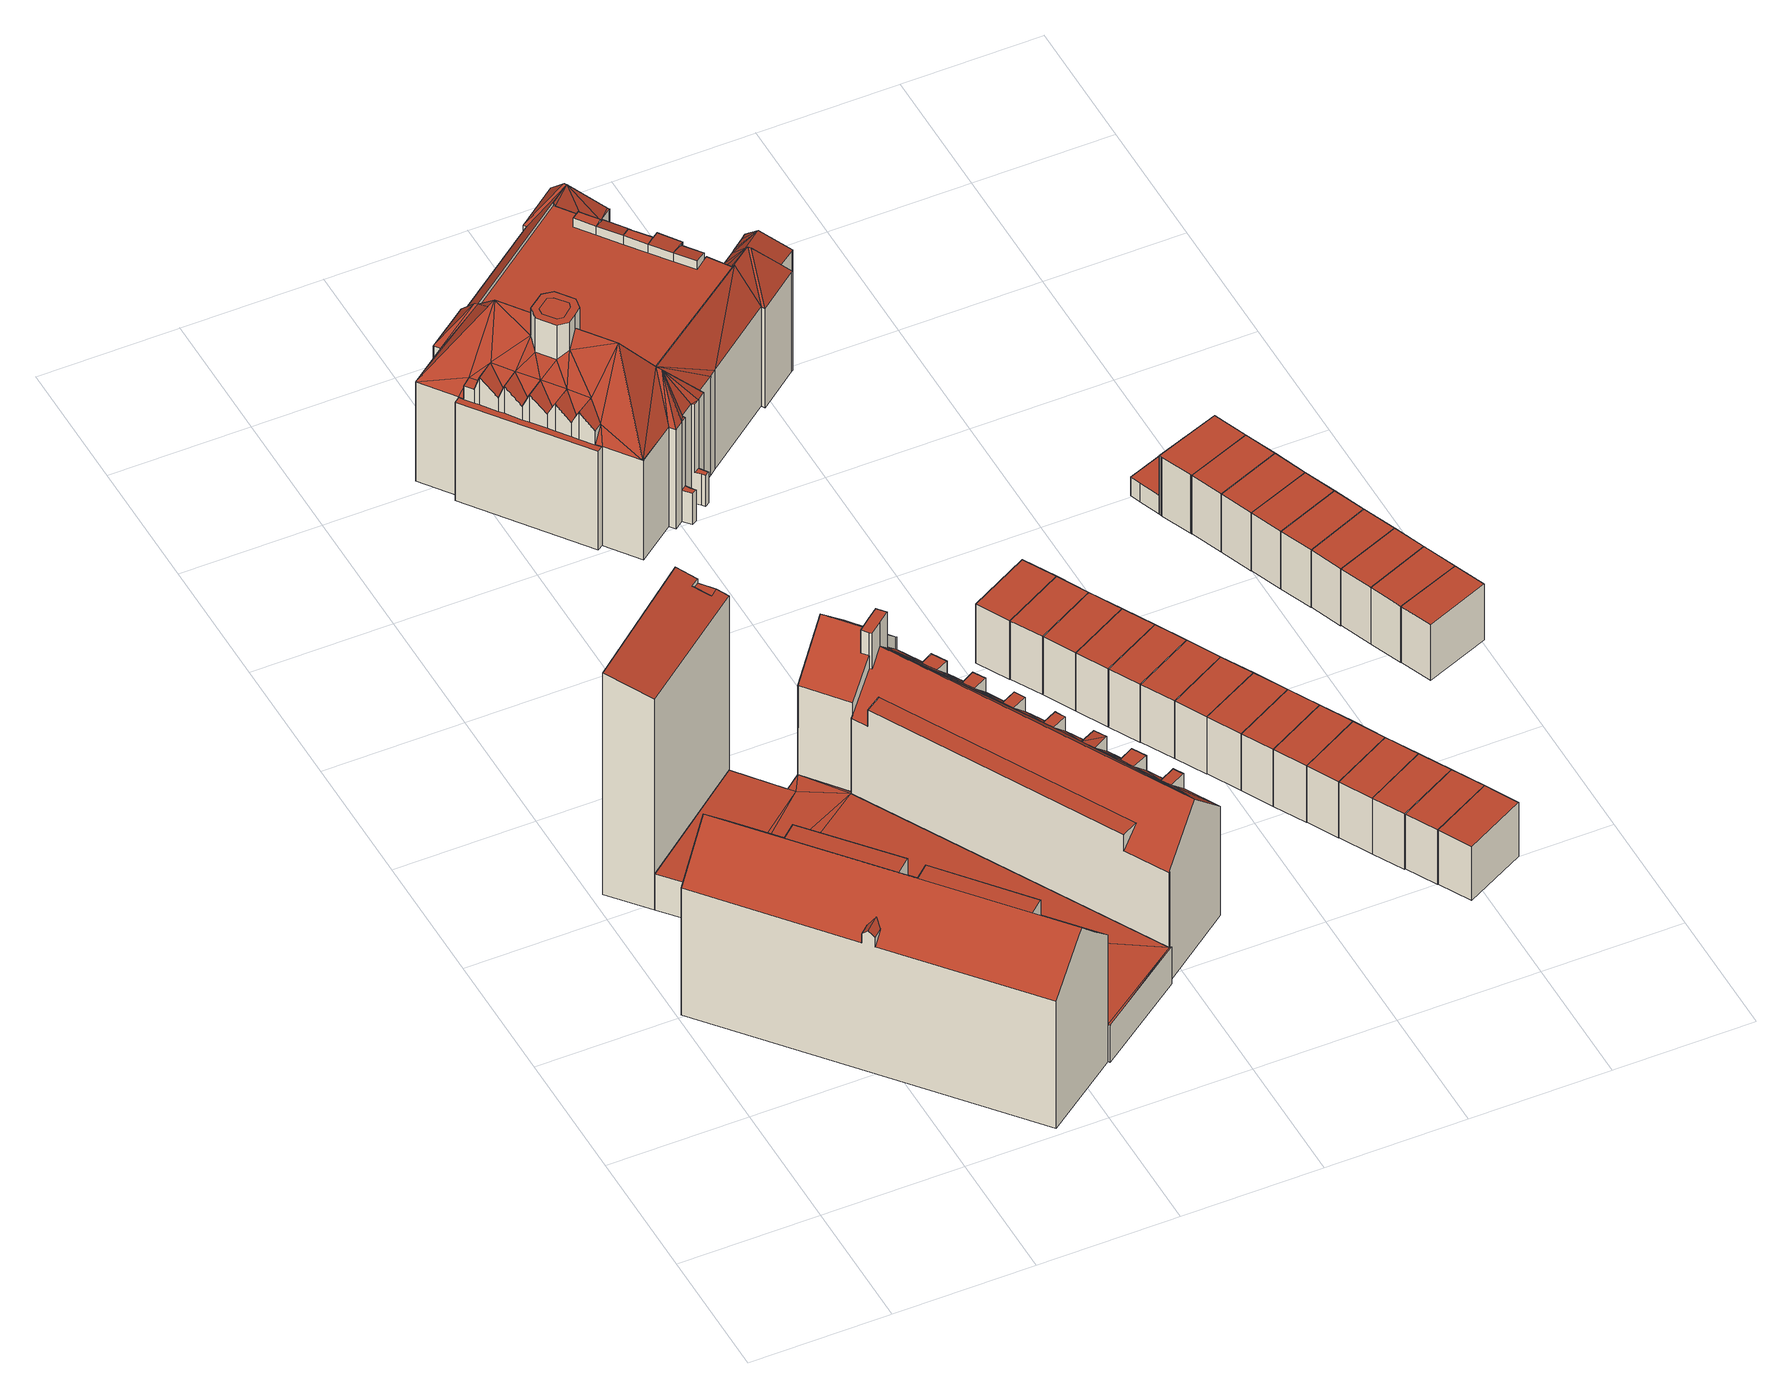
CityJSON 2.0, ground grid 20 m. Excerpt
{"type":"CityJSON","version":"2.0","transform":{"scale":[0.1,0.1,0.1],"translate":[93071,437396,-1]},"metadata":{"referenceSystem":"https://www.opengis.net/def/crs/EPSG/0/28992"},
"CityObjects":{
"building1":{"type":"Building","attributes":{"measuredHeight":28.56,"yearOfConstruction":1940,"LAAGSTE_BOUWLAAG":"0","AANTAL_BOUWLAGEN":"1","AANTAL_ADRESSEN":"22","WIJK":"Rotterdam Centrum","BUURT":"Stadsdriehoek","HOOGSTE_BOUWLAAG":"0"},"address":[{"CountryName":"Nederland","LocalityName":"Rotterdam","ThoroughfareNumber":"168-192","ThoroughfareName":"Binnenrotte","PostalCode":"3011HC"}],"children":["building1-1","building1-2"],"geometry":[{"type":"Solid","lod":"2","boundaries":[[[[0,1,2,3]],[[2,1,4]],[[3,5,0]],[[3,2,4,5]],[[6,7,8]],[[8,9,10,6]],[[10,9,11]],[[6,10,11,7]],[[12,13,14,15,16,17,18]],[[19,20,21,22]],[[18,19,22,12]],[[23,24,25]],[[26,27,28]],[[20,29,30,31,21]],[[29,17,16,28,27,32,25,24,30]],[[23,25,32,33]],[[15,14,31,30,24,23,33,26,28,16]],[[33,32,27,26]],[[13,12,22,21,31,14],[0,5,4,1],[9,8,7,11]],[[29,20,19,18,17]]]],"semantics":{"surfaces":[{"type":"WallSurface"},{"type":"RoofSurface"},{"type":"GroundSurface"}],"values":[[0,0,0,1,0,0,0,1,0,0,0,0,0,0,0,1,1,1,1,2]]}}]},
"building1-1":{"type":"BuildingInstallation","parents":["building1"],"geometry":[{"type":"MultiSurface","lod":"2","boundaries":[[[3,2,4,5]],[[0,1,2,3]],[[2,1,4]],[[3,5,0]]],"semantics":{"surfaces":[{"type":"RoofSurface"},{"type":"WallSurface"}],"values":[0,1,1,1]}}]},
"building1-2":{"type":"BuildingInstallation","parents":["building1"],"geometry":[{"type":"MultiSurface","lod":"2","boundaries":[[[6,10,11,7]],[[6,7,8]],[[8,9,10,6]],[[10,9,11]]],"semantics":{"surfaces":[{"type":"RoofSurface"},{"type":"WallSurface"}],"values":[0,1,1,1]}}]},
"building2":{"type":"Building","attributes":{"measuredHeight":37.79,"yearOfConstruction":2010,"LAAGSTE_BOUWLAAG":"-2","AANTAL_BOUWLAGEN":"3","AANTAL_ADRESSEN":"1","WIJK":"Rotterdam Centrum","PANDSOORT":"Tussenpand","BUURT":"Stadsdriehoek","HOOGSTE_BOUWLAAG":"0"},"address":[{"CountryName":"Nederland","LocalityName":"Rotterdam","ThoroughfareNumber":"299","ThoroughfareName":"Botersloot","PostalCode":"3011HE"}],"children":["building2-1","building2-2"]},
"building2-1":{"type":"BuildingPart","parents":["building2"],"geometry":[{"type":"Solid","lod":"2","boundaries":[[[[34,35,36,37]],[[38,39,40,41]],[[42,43,44,45]],[[46,47,48,49]],[[37,46,49,34]],[[35,42,45,36]],[[50,44,43,51]],[[52,38,41,53]],[[54,55,56,57,58]],[[54,59,60,55]],[[47,61,62,48]],[[61,60,59,62]],[[51,52,53,50]],[[40,57,56,63,41]],[[45,61,47]],[[37,36,45]],[[45,44,61]],[[45,47,46]],[[37,45,46]],[[50,53,44]],[[53,41,63]],[[61,55,60]],[[63,56,55]],[[44,53,63]],[[44,55,61]],[[44,63,55]],[[49,48,62,59,54,58,39,38,52,51,43,42,35,34]],[[39,58,57,40]]]],"semantics":{"surfaces":[{"type":"WallSurface"},{"type":"RoofSurface"},{"type":"GroundSurface"},{"type":"ClosureSurface"}],"values":[[0,0,0,0,0,0,0,0,0,0,0,0,0,1,1,1,1,1,1,1,1,1,1,1,1,1,2,3]]}}]},
"building2-2":{"type":"BuildingPart","parents":["building2"],"geometry":[{"type":"Solid","lod":"2","boundaries":[[[[64,65,57,40]],[[58,57,65,66,67]],[[68,69,70,71]],[[72,70,69]],[[73,67,66,74]],[[64,40,39,73,74,68,71,75]],[[75,71,70,72]],[[72,69,68,74,66,65,64,75]],[[39,58,67,73]],[[40,57,58,39]]]],"semantics":{"surfaces":[{"type":"WallSurface"},{"type":"RoofSurface"},{"type":"GroundSurface"},{"type":"ClosureSurface"}],"values":[[0,0,0,0,0,0,1,1,2,3]]}}]},
"building3":{"type":"Building","attributes":{"measuredHeight":29.45,"yearOfConstruction":1940,"name":"Botersloot 173-175","LAAGSTE_BOUWLAAG":"0","AANTAL_BOUWLAGEN":"6","AANTAL_ADRESSEN":"5","WIJK":"Rotterdam Centrum","PANDSOORT":"Tussenpand","BUURT":"Stadsdriehoek","HOOGSTE_BOUWLAAG":"5"},"address":[{"CountryName":"Nederland","LocalityName":"Rotterdam","ThoroughfareNumber":"163-177","ThoroughfareName":"Botersloot","PostalCode":"3011HE"}],"geometry":[{"type":"Solid","lod":"2","boundaries":[[[[76,77,78,79,80,81,82,83,84,85,86,87,88,89]],[[90,91,92,93,94]],[[95,96,97,98]],[[99,100,101,102]],[[103,104,105,99,102]],[[106,107,108,109]],[[110,106,109,111]],[[100,112,113,114,115,97,96,101]],[[116,117,98,118]],[[84,119,120,85]],[[119,121,122,120]],[[123,124,125]],[[126,127,128]],[[129,130,131]],[[132,133,134]],[[128,135,136,137,138,81,80,133,132,126]],[[139,130,129,123,125,104,103,138,137,140,141,142,143,144,145,146,147,148]],[[82,92,91,83]],[[116,118,108,107,149]],[[149,150,151,116]],[[152,151,150,153]],[[154,152,153,155]],[[156,110,111,122,121]],[[121,154,155,156]],[[157,113,112]],[[148,158,139]],[[78,159,79]],[[136,135,160]],[[87,86,161]],[[95,98,117,94,93]],[[140,162,141]],[[144,163,145]],[[164,115,114]],[[147,146,165]],[[88,166,89]],[[77,76,167]],[[143,142,168]],[[80,79,159]],[[80,159,134]],[[161,111,109]],[[76,89,167]],[[89,166,167]],[[161,120,111]],[[166,161,109]],[[86,85,120]],[[86,120,161]],[[120,122,111]],[[167,166,109]],[[159,167,109]],[[105,158,165]],[[104,125,124]],[[104,124,105]],[[105,131,158]],[[124,131,105]],[[146,145,163]],[[130,139,131]],[[139,158,131]],[[146,163,165]],[[105,165,163]],[[142,141,168]],[[105,168,162]],[[105,163,168]],[[141,162,168]],[[105,162,109]],[[128,127,160]],[[162,160,109]],[[133,80,134]],[[135,128,160]],[[160,127,109]],[[134,159,109]],[[127,134,109]],[[144,168,163]],[[144,143,168]],[[140,137,136,160,162]],[[100,99,105,109,108,118,98,97,115,164,157,112]],[[151,152,90,94,117,116]],[[129,131,124,123]],[[147,165,158,148]],[[77,167,159,78]],[[87,161,166,88]],[[119,84,83,91,90,152,154,121]],[[132,134,127,126]],[[110,156,155,153,150,149,107,106]],[[157,164,114,113]],[[102,101,96,95,93,92,82,81,138,103]]]],"semantics":{"surfaces":[{"type":"WallSurface"},{"type":"RoofSurface"},{"type":"GroundSurface"}],"values":[[0,0,0,0,0,0,0,0,0,0,0,0,0,0,0,0,0,0,0,0,0,0,0,0,0,0,0,0,0,0,0,0,0,0,0,0,0,1,1,1,1,1,1,1,1,1,1,1,1,1,1,1,1,1,1,1,1,1,1,1,1,1,1,1,1,1,1,1,1,1,1,1,1,1,1,1,1,1,1,1,1,1,1,1,2]]}}]},
"building4":{"type":"Building","attributes":{"measuredHeight":30.24,"yearOfConstruction":1920,"LAAGSTE_BOUWLAAG":"-1","AANTAL_BOUWLAGEN":"10","AANTAL_ADRESSEN":"2","WIJK":"Rotterdam Centrum","PANDSOORT":"Vrijstaand","BUURT":"Stadsdriehoek","HOOGSTE_BOUWLAAG":"6"},"address":[{"CountryName":"Nederland","LocalityName":"Rotterdam","ThoroughfareNumber":"1A","ThoroughfareName":"Nieuwemarkt","PostalCode":"3011HP"}],"geometry":[{"type":"Solid","lod":"2","boundaries":[[[[169,170,171,172]],[[170,173,174,171]],[[175,174,173,176]],[[177,175,176,178]],[[178,179,180,177]],[[181,182,183,184]],[[185,186,187,188]],[[189,190,191,192,193]],[[194,190,189,195]],[[196,194,195,197]],[[191,198,199,192]],[[200,201,202,203]],[[204,205,206,181,184]],[[179,207,208,180]],[[207,209,210,208]],[[209,211,212,210]],[[211,213,214,212]],[[213,206,205,214]],[[184,215,216,204]],[[217,218,219,220]],[[182,221,222,183]],[[223,224,225,226]],[[186,227,228,187]],[[229,230,231,232]],[[233,234,235,225]],[[236,237,238,239]],[[240,241,242,243]],[[237,244,245,238]],[[241,236,239,242]],[[246,240,243,247]],[[248,249,250,251]],[[252,253,254,255]],[[256,257,258,259]],[[260,261,262,263]],[[264,265,266,267]],[[268,219,218,269]],[[270,271,272,273]],[[274,275,276,277]],[[278,279,280,281]],[[282,283,284,285]],[[286,270,273,287]],[[288,274,277,289]],[[290,278,281,291]],[[292,293,294,295]],[[296,297,298,299]],[[300,301,302,303]],[[304,305,306,307,308,309]],[[249,310,311,250]],[[312,196,197,313,314]],[[313,315,316,314]],[[315,317,318,316]],[[317,319,320,318]],[[263,258,257,260]],[[289,321,322,288]],[[321,323,324,322]],[[323,325,326,324]],[[292,295,327,262,261]],[[299,328,329,330,331,296]],[[332,333,334,335,336]],[[337,338,339,340,341]],[[331,333,332,296]],[[337,327,295,338]],[[342,340,339,343]],[[344,342,343,345]],[[346,344,345,347]],[[348,346,347,349]],[[350,348,349,351]],[[352,350,351,353]],[[354,352,353,355]],[[356,354,355,357]],[[335,356,357,336]],[[285,229,232,282]],[[319,254,253,320]],[[255,358,359,252]],[[325,268,269,326]],[[360,361,362,300,303]],[[306,362,361,307]],[[358,256,259,359]],[[201,245,244,363]],[[364,280,279,284,283,365]],[[366,246,247,266]],[[188,367,368,185]],[[251,193,192,248]],[[369,216,264,267]],[[370,273,371]],[[225,224,372,373,374,233]],[[365,283,236]],[[287,369,286]],[[231,230,202,201,363,375]],[[275,376,377,276]],[[376,217,220,377]],[[227,311,310,378,228]],[[379,380,381]],[[382,381,380,272,271]],[[203,198,383,200]],[[231,375,237]],[[383,381,382]],[[203,378,310,199,198]],[[384,385,386,387]],[[264,216,215,388,389]],[[374,373,390]],[[364,241,280]],[[391,334,333]],[[389,388,392,368,367]],[[393,394,290,291,395]],[[395,240,393]],[[366,266,265,394,393]],[[396,337,341]],[[297,294,293,298]],[[301,329,328,302]],[[385,361,360,386]],[[387,309,308,384]],[[397,305,304,398]],[[398,399,400,235,234,397]],[[401,400,399,402]],[[226,401,402,223]],[[372,403,371,373]],[[404,405,406,407]],[[172,404,407,169]],[[371,403,408,409,370]],[[410,409,408,411]],[[412,410,411,413]],[[405,412,413,406]],[[221,392,388,222]],[[272,414,263]],[[414,258,263]],[[275,415,376]],[[274,272,275]],[[275,272,415]],[[273,274,288]],[[273,272,274]],[[273,322,416]],[[416,322,324]],[[273,288,322]],[[359,414,272]],[[359,259,414]],[[272,263,262]],[[272,262,415]],[[396,327,337]],[[415,396,417]],[[396,262,327]],[[417,396,418]],[[217,417,419]],[[419,417,420]],[[421,326,422]],[[423,419,424]],[[416,326,421]],[[422,423,425]],[[421,422,426]],[[416,324,326]],[[416,391,330]],[[391,333,331]],[[330,391,331]],[[416,421,391]],[[217,419,218]],[[376,415,217]],[[326,269,422]],[[269,218,423]],[[422,269,423]],[[218,419,423]],[[217,415,417]],[[415,262,396]],[[373,371,390]],[[371,273,390]],[[374,390,233]],[[233,397,234]],[[306,305,362]],[[362,390,300]],[[305,390,362]],[[233,390,397]],[[397,390,305]],[[242,239,238,245,201,200,383,382,271,270,286,369,267,266,247,243]],[[427,428,174,175,177]],[[379,312,314,316,318,320,429]],[[259,258,414]],[[426,356,335,421]],[[225,235,400,401,226]],[[366,393,240,246]],[[429,253,252,379]],[[419,346,348,424]],[[417,342,344,420]],[[424,348,350,423]],[[289,277,276,377,220,219,268,325,323,321],[430,431,432,433,434,435,436,437]],[[232,231,237,236,283,282]],[[281,280,241,240,395,291]],[[359,272,380,379,252]],[[172,438,405,404]],[[425,352,354,422]],[[320,253,429]],[[420,344,346,419]],[[199,310,249,248,192]],[[308,307,361,385,384]],[[183,222,388,215,184]],[[396,341,340,418]],[[422,354,356,426]],[[375,363,244,237]],[[364,365,236,241]],[[379,381,383]],[[191,379,383]],[[191,383,198]],[[190,379,191]],[[312,379,190]],[[194,312,190]],[[196,312,194]],[[409,273,370]],[[287,273,410]],[[410,273,409]],[[412,287,410]],[[439,287,412]],[[180,208,427]],[[208,210,427]],[[214,205,428]],[[427,210,212]],[[427,212,214]],[[427,214,428]],[[428,205,204]],[[369,204,216]],[[428,204,369]],[[428,369,439]],[[439,369,287]],[[439,412,405,438]],[[423,350,352,425]],[[418,340,342,417]],[[273,416,330]],[[273,330,301]],[[301,330,329]],[[355,353,351,349,347,345,343,339,338,295,294,297,296,332,336,357]],[[390,301,300]],[[390,273,301]],[[229,285,284,279,278,290,394,265,264,389,367,188,187,228,378,203,202,230]],[[177,180,427]],[[172,171,174,428,439,438]],[[421,335,334,391]],[[434,433,432,431,430,437,436,435]],[[211,209,207,179,178,176,173,170,169,407,406,413,411,408,403,372,224,223,402,399,398,304,309,387,386,360,303,302,328,299,298,293,292,261,260,257,256,358,255,254,319,317,315,313,197,195,189,193,251,250,311,227,186,185,368,392,221,182,181,206,213]]]],"semantics":{"surfaces":[{"type":"WallSurface"},{"type":"RoofSurface"},{"type":"GroundSurface"}],"values":[[0,0,0,0,0,0,0,0,0,0,0,0,0,0,0,0,0,0,0,0,0,0,0,0,0,0,0,0,0,0,0,0,0,0,0,0,0,0,0,0,0,0,0,0,0,0,0,0,0,0,0,0,0,0,0,0,0,0,0,0,0,0,0,0,0,0,0,0,0,0,0,0,0,0,0,0,0,0,0,0,0,0,0,0,0,0,0,0,0,0,0,0,0,0,0,0,0,0,0,0,0,0,0,0,0,0,0,0,0,0,0,0,0,0,0,0,0,0,0,0,0,0,0,0,1,1,1,1,1,1,1,1,1,1,1,1,1,1,1,1,1,1,1,1,1,1,1,1,1,1,1,1,1,1,1,1,1,1,1,1,1,1,1,1,1,1,1,1,1,1,1,1,1,1,1,1,1,1,1,1,1,1,1,1,1,1,1,1,1,1,1,1,1,1,1,1,1,1,1,1,1,1,1,1,1,1,1,1,1,1,1,1,1,1,1,1,1,1,1,1,1,1,1,1,1,1,1,1,1,1,1,1,1,1,2]]}}]},
"building5":{"type":"Building","attributes":{"measuredHeight":10,"yearOfConstruction":1954,"LAAGSTE_BOUWLAAG":"-1","AANTAL_BOUWLAGEN":"4","AANTAL_ADRESSEN":"2","WIJK":"Rotterdam Centrum","PANDSOORT":"Kop van een rij","BUURT":"Stadsdriehoek","HOOGSTE_BOUWLAAG":"2"},"address":[{"CountryName":"Nederland","LocalityName":"Rotterdam","ThoroughfareNumber":"36","ThoroughfareName":"Botersloot","PostalCode":"3011HH"}],"geometry":[{"type":"Solid","lod":"2","boundaries":[[[[440,441,442,443]],[[444,445,441,440]],[[443,442,446,447]],[[445,446,442,441]],[[440,443,447,444]],[[447,446,445,444]]]],"semantics":{"surfaces":[{"type":"GroundSurface"},{"type":"WallSurface"},{"type":"RoofSurface"}],"values":[[0,1,1,1,1,2]]}}]},
"building6":{"type":"Building","attributes":{"measuredHeight":9.93,"yearOfConstruction":1954,"LAAGSTE_BOUWLAAG":"-1","AANTAL_BOUWLAGEN":"4","AANTAL_ADRESSEN":"3","WIJK":"Rotterdam Centrum","PANDSOORT":"Tussenpand","BUURT":"Stadsdriehoek","HOOGSTE_BOUWLAAG":"2"},"address":[{"CountryName":"Nederland","LocalityName":"Rotterdam","ThoroughfareNumber":"38-38","ThoroughfareName":"Botersloot","PostalCode":"3011HH"}],"geometry":[{"type":"Solid","lod":"2","boundaries":[[[[448,449,450,451]],[[451,450,445,444]],[[452,445,450,449]],[[448,451,444,453]],[[453,452,449,448]],[[444,445,452,453]]]],"semantics":{"surfaces":[{"type":"GroundSurface"},{"type":"WallSurface"},{"type":"RoofSurface"}],"values":[[0,1,1,1,1,2]]}}]},
"building7":{"type":"Building","attributes":{"measuredHeight":9.92,"yearOfConstruction":1954,"LAAGSTE_BOUWLAAG":"-1","AANTAL_BOUWLAGEN":"4","AANTAL_ADRESSEN":"2","WIJK":"Rotterdam Centrum","PANDSOORT":"Tussenpand","BUURT":"Stadsdriehoek","HOOGSTE_BOUWLAAG":"2"},"address":[{"CountryName":"Nederland","LocalityName":"Rotterdam","ThoroughfareNumber":"40-40","ThoroughfareName":"Botersloot","PostalCode":"3011HH"}],"geometry":[{"type":"Solid","lod":"2","boundaries":[[[[454,455,449,448]],[[448,449,452,453]],[[454,448,453,456]],[[456,457,455,454]],[[457,452,449,455]],[[453,452,457,456]]]],"semantics":{"surfaces":[{"type":"GroundSurface"},{"type":"WallSurface"},{"type":"RoofSurface"}],"values":[[0,1,1,1,1,2]]}}]},
"building8":{"type":"Building","attributes":{"measuredHeight":9.91,"yearOfConstruction":1954,"LAAGSTE_BOUWLAAG":"-1","AANTAL_BOUWLAGEN":"4","AANTAL_ADRESSEN":"2","WIJK":"Rotterdam Centrum","PANDSOORT":"Tussenpand","BUURT":"Stadsdriehoek","HOOGSTE_BOUWLAAG":"2"},"address":[{"CountryName":"Nederland","LocalityName":"Rotterdam","ThoroughfareNumber":"42-42","ThoroughfareName":"Botersloot","PostalCode":"3011HH"}],"geometry":[{"type":"Solid","lod":"2","boundaries":[[[[458,459,455,454]],[[460,457,455,459]],[[454,455,457,456]],[[461,460,459,458]],[[458,454,456,461]],[[456,457,460,461]]]],"semantics":{"surfaces":[{"type":"GroundSurface"},{"type":"WallSurface"},{"type":"RoofSurface"}],"values":[[0,1,1,1,1,2]]}}]},
"building9":{"type":"Building","attributes":{"measuredHeight":9.88,"yearOfConstruction":1954,"LAAGSTE_BOUWLAAG":"-1","AANTAL_BOUWLAGEN":"4","AANTAL_ADRESSEN":"2","WIJK":"Rotterdam Centrum","PANDSOORT":"Tussenpand","BUURT":"Stadsdriehoek","HOOGSTE_BOUWLAAG":"2"},"address":[{"CountryName":"Nederland","LocalityName":"Rotterdam","ThoroughfareNumber":"44-44","ThoroughfareName":"Botersloot","PostalCode":"3011HH"}],"geometry":[{"type":"Solid","lod":"2","boundaries":[[[[462,463,459,458]],[[464,465,463,462]],[[465,460,459,463]],[[462,458,461,464]],[[458,459,460,461]],[[461,460,465,464]]]],"semantics":{"surfaces":[{"type":"GroundSurface"},{"type":"WallSurface"},{"type":"RoofSurface"}],"values":[[0,1,1,1,1,2]]}}]},
"building10":{"type":"Building","attributes":{"measuredHeight":9.81,"yearOfConstruction":1954,"LAAGSTE_BOUWLAAG":"-1","AANTAL_BOUWLAGEN":"4","AANTAL_ADRESSEN":"2","WIJK":"Rotterdam Centrum","PANDSOORT":"Tussenpand","BUURT":"Stadsdriehoek","HOOGSTE_BOUWLAAG":"2"},"address":[{"CountryName":"Nederland","LocalityName":"Rotterdam","ThoroughfareNumber":"46-46","ThoroughfareName":"Botersloot","PostalCode":"3011HH"}],"geometry":[{"type":"Solid","lod":"2","boundaries":[[[[466,467,468,469]],[[466,469,464,470]],[[469,468,465,464]],[[470,471,467,466]],[[471,465,468,467]],[[464,465,471,470]]]],"semantics":{"surfaces":[{"type":"GroundSurface"},{"type":"WallSurface"},{"type":"RoofSurface"}],"values":[[0,1,1,1,1,2]]}}]},
"building11":{"type":"Building","attributes":{"measuredHeight":9.79,"yearOfConstruction":1954,"LAAGSTE_BOUWLAAG":"-1","AANTAL_BOUWLAGEN":"4","AANTAL_ADRESSEN":"2","WIJK":"Rotterdam Centrum","PANDSOORT":"Tussenpand","BUURT":"Stadsdriehoek","HOOGSTE_BOUWLAAG":"2"},"address":[{"CountryName":"Nederland","LocalityName":"Rotterdam","ThoroughfareNumber":"48-48","ThoroughfareName":"Botersloot","PostalCode":"3011HH"}],"geometry":[{"type":"Solid","lod":"2","boundaries":[[[[472,473,467,466]],[[474,471,467,473]],[[475,474,473,472]],[[472,466,470,475]],[[466,467,471,470]],[[470,471,474,475]]]],"semantics":{"surfaces":[{"type":"GroundSurface"},{"type":"WallSurface"},{"type":"RoofSurface"}],"values":[[0,1,1,1,1,2]]}}]},
"building12":{"type":"Building","attributes":{"measuredHeight":9.75,"yearOfConstruction":1954,"LAAGSTE_BOUWLAAG":"-1","AANTAL_BOUWLAGEN":"4","AANTAL_ADRESSEN":"2","WIJK":"Rotterdam Centrum","PANDSOORT":"Tussenpand","BUURT":"Stadsdriehoek","HOOGSTE_BOUWLAAG":"2"},"address":[{"CountryName":"Nederland","LocalityName":"Rotterdam","ThoroughfareNumber":"50-50","ThoroughfareName":"Botersloot","PostalCode":"3011HH"}],"geometry":[{"type":"Solid","lod":"2","boundaries":[[[[476,477,478,479]],[[476,479,475,480]],[[480,481,477,476]],[[479,478,474,475]],[[481,474,478,477]],[[475,474,481,480]]]],"semantics":{"surfaces":[{"type":"GroundSurface"},{"type":"WallSurface"},{"type":"RoofSurface"}],"values":[[0,1,1,1,1,2]]}}]},
"building13":{"type":"Building","attributes":{"measuredHeight":9.72,"yearOfConstruction":1954,"LAAGSTE_BOUWLAAG":"-1","AANTAL_BOUWLAGEN":"4","AANTAL_ADRESSEN":"1","WIJK":"Rotterdam Centrum","PANDSOORT":"Tussenpand","BUURT":"Stadsdriehoek","HOOGSTE_BOUWLAAG":"2"},"address":[{"CountryName":"Nederland","LocalityName":"Rotterdam","ThoroughfareNumber":"52B","ThoroughfareName":"Botersloot","PostalCode":"3011HJ"}],"geometry":[{"type":"Solid","lod":"2","boundaries":[[[[482,483,477,476]],[[484,481,477,483]],[[485,484,483,482]],[[482,476,480,485]],[[476,477,481,480]],[[480,481,484,485]]]],"semantics":{"surfaces":[{"type":"GroundSurface"},{"type":"WallSurface"},{"type":"RoofSurface"}],"values":[[0,1,1,1,1,2]]}}]},
"building14":{"type":"Building","attributes":{"measuredHeight":9.69,"yearOfConstruction":1954,"LAAGSTE_BOUWLAAG":"-1","AANTAL_BOUWLAGEN":"4","AANTAL_ADRESSEN":"2","WIJK":"Rotterdam Centrum","PANDSOORT":"Tussenpand","BUURT":"Stadsdriehoek","HOOGSTE_BOUWLAAG":"2"},"address":[{"CountryName":"Nederland","LocalityName":"Rotterdam","ThoroughfareNumber":"54-54","ThoroughfareName":"Botersloot","PostalCode":"3011HJ"}],"geometry":[{"type":"Solid","lod":"2","boundaries":[[[[486,487,483,482]],[[488,489,487,486]],[[486,482,485,488]],[[482,483,484,485]],[[489,484,483,487]],[[485,484,489,488]]]],"semantics":{"surfaces":[{"type":"GroundSurface"},{"type":"WallSurface"},{"type":"RoofSurface"}],"values":[[0,1,1,1,1,2]]}}]},
"building15":{"type":"Building","attributes":{"measuredHeight":9.64,"yearOfConstruction":1954,"LAAGSTE_BOUWLAAG":"-1","AANTAL_BOUWLAGEN":"4","AANTAL_ADRESSEN":"2","WIJK":"Rotterdam Centrum","PANDSOORT":"Tussenpand","BUURT":"Stadsdriehoek","HOOGSTE_BOUWLAAG":"2"},"address":[{"CountryName":"Nederland","LocalityName":"Rotterdam","ThoroughfareNumber":"56-56","ThoroughfareName":"Botersloot","PostalCode":"3011HJ"}],"geometry":[{"type":"Solid","lod":"2","boundaries":[[[[490,491,492,493]],[[494,489,492,491]],[[495,494,491,490]],[[490,493,488,495]],[[493,492,489,488]],[[488,489,494,495]]]],"semantics":{"surfaces":[{"type":"GroundSurface"},{"type":"WallSurface"},{"type":"RoofSurface"}],"values":[[0,1,1,1,1,2]]}}]},
"building16":{"type":"Building","attributes":{"measuredHeight":9.55,"yearOfConstruction":1954,"LAAGSTE_BOUWLAAG":"-1","AANTAL_BOUWLAGEN":"4","AANTAL_ADRESSEN":"2","WIJK":"Rotterdam Centrum","PANDSOORT":"Tussenpand","BUURT":"Stadsdriehoek","HOOGSTE_BOUWLAAG":"2"},"address":[{"CountryName":"Nederland","LocalityName":"Rotterdam","ThoroughfareNumber":"58-58","ThoroughfareName":"Botersloot","PostalCode":"3011HJ"}],"geometry":[{"type":"Solid","lod":"2","boundaries":[[[[496,497,498,499]],[[500,494,498,497]],[[496,499,495,501]],[[499,498,494,495]],[[501,500,497,496]],[[495,494,500,501]]]],"semantics":{"surfaces":[{"type":"GroundSurface"},{"type":"WallSurface"},{"type":"RoofSurface"}],"values":[[0,1,1,1,1,2]]}}]},
"building17":{"type":"Building","attributes":{"measuredHeight":9.46,"yearOfConstruction":1954,"LAAGSTE_BOUWLAAG":"-1","AANTAL_BOUWLAGEN":"4","AANTAL_ADRESSEN":"3","WIJK":"Rotterdam Centrum","PANDSOORT":"Tussenpand","BUURT":"Stadsdriehoek","HOOGSTE_BOUWLAAG":"2"},"address":[{"CountryName":"Nederland","LocalityName":"Rotterdam","ThoroughfareNumber":"60-60","ThoroughfareName":"Botersloot","PostalCode":"3011HJ"}],"geometry":[{"type":"Solid","lod":"2","boundaries":[[[[502,503,497,496]],[[504,505,503,502]],[[502,496,501,504]],[[505,500,497,503]],[[496,497,500,501]],[[501,500,505,504]]]],"semantics":{"surfaces":[{"type":"GroundSurface"},{"type":"WallSurface"},{"type":"RoofSurface"}],"values":[[0,1,1,1,1,2]]}}]},
"building18":{"type":"Building","attributes":{"measuredHeight":9.33,"yearOfConstruction":1954,"LAAGSTE_BOUWLAAG":"-1","AANTAL_BOUWLAGEN":"4","AANTAL_ADRESSEN":"2","WIJK":"Rotterdam Centrum","PANDSOORT":"Tussenpand","BUURT":"Stadsdriehoek","HOOGSTE_BOUWLAAG":"2"},"address":[{"CountryName":"Nederland","LocalityName":"Rotterdam","ThoroughfareNumber":"62-64","ThoroughfareName":"Botersloot","PostalCode":"3011HJ"}],"geometry":[{"type":"Solid","lod":"2","boundaries":[[[[506,507,508,509]],[[509,508,505,504]],[[510,505,508,507]],[[511,510,507,506]],[[506,509,504,511]],[[504,505,510,511]]]],"semantics":{"surfaces":[{"type":"GroundSurface"},{"type":"WallSurface"},{"type":"RoofSurface"}],"values":[[0,1,1,1,1,2]]}}]},
"building19":{"type":"Building","attributes":{"measuredHeight":9.24,"yearOfConstruction":1954,"LAAGSTE_BOUWLAAG":"-1","AANTAL_BOUWLAGEN":"4","AANTAL_ADRESSEN":"1","WIJK":"Rotterdam Centrum","PANDSOORT":"Kop van een rij","BUURT":"Stadsdriehoek","HOOGSTE_BOUWLAAG":"2"},"address":[{"CountryName":"Nederland","LocalityName":"Rotterdam","ThoroughfareNumber":"64B","ThoroughfareName":"Botersloot","PostalCode":"3011HJ"}],"geometry":[{"type":"Solid","lod":"2","boundaries":[[[[512,513,514,515]],[[516,517,513,512]],[[512,515,511,516]],[[515,514,510,511]],[[517,510,514,513]],[[511,510,517,516]]]],"semantics":{"surfaces":[{"type":"GroundSurface"},{"type":"WallSurface"},{"type":"RoofSurface"}],"values":[[0,1,1,1,1,2]]}}]},
"building20":{"type":"Building","attributes":{"measuredHeight":10.03,"yearOfConstruction":1954,"LAAGSTE_BOUWLAAG":"-1","AANTAL_BOUWLAGEN":"4","AANTAL_ADRESSEN":"2","WIJK":"Rotterdam Centrum","PANDSOORT":"Kop van een rij","BUURT":"Stadsdriehoek","HOOGSTE_BOUWLAAG":"2"},"address":[{"CountryName":"Nederland","LocalityName":"Rotterdam","ThoroughfareNumber":"11","ThoroughfareName":"Nieuwemarkt","PostalCode":"3011HP"}],"children":["building20-1","building20-2"]},
"building20-1":{"type":"BuildingPart","parents":["building20"],"geometry":[{"type":"Solid","lod":"2","boundaries":[[[[518,519,520,521]],[[522,523,524]],[[521,522,524,518]],[[523,525,526,524]],[[525,527,528,526]],[[527,529,530,531,528]],[[532,531,530,533]],[[534,532,533,535]],[[536,534,535,537]],[[519,536,537,520]],[[519,518,524,526,528,531,532,534,536]],[[521,520,537,535,533,530,529,538,522]],[[538,529,527,525]],[[522,538,525,523]]]],"semantics":{"surfaces":[{"type":"WallSurface"},{"type":"RoofSurface"},{"type":"GroundSurface"},{"type":"ClosureSurface"}],"values":[[0,0,0,0,0,0,0,0,0,0,1,2,3,3]]}}]},
"building20-2":{"type":"BuildingPart","parents":["building20"],"geometry":[{"type":"Solid","lod":"2","boundaries":[[[[522,539,540,523]],[[539,541,542,540]],[[541,543,544,542]],[[527,545,546,529]],[[545,544,543,546]],[[545,527,525,523,540,542,544]],[[538,529,546,543,541,539,522]],[[523,525,538,522]],[[525,527,529,538]]]],"semantics":{"surfaces":[{"type":"WallSurface"},{"type":"RoofSurface"},{"type":"GroundSurface"},{"type":"ClosureSurface"}],"values":[[0,0,0,0,0,1,2,3,3]]}}]},
"building21":{"type":"Building","attributes":{"measuredHeight":9.93,"yearOfConstruction":1954,"LAAGSTE_BOUWLAAG":"-1","AANTAL_BOUWLAGEN":"4","AANTAL_ADRESSEN":"3","WIJK":"Rotterdam Centrum","PANDSOORT":"Tussenpand","BUURT":"Stadsdriehoek","HOOGSTE_BOUWLAAG":"2"},"address":[{"CountryName":"Nederland","LocalityName":"Rotterdam","ThoroughfareNumber":"77-77","ThoroughfareName":"Pannekoekstraat","PostalCode":"3011LD"}],"geometry":[{"type":"Solid","lod":"2","boundaries":[[[[547,548,549,550]],[[551,519,549,548]],[[552,551,548,547]],[[550,549,519,518]],[[547,550,518,552]],[[518,519,551,552]]]],"semantics":{"surfaces":[{"type":"GroundSurface"},{"type":"WallSurface"},{"type":"RoofSurface"}],"values":[[0,1,1,1,1,2]]}}]},
"building22":{"type":"Building","attributes":{"measuredHeight":9.89,"yearOfConstruction":1954,"LAAGSTE_BOUWLAAG":"-1","AANTAL_BOUWLAGEN":"4","AANTAL_ADRESSEN":"1","WIJK":"Rotterdam Centrum","PANDSOORT":"Tussenpand","BUURT":"Stadsdriehoek","HOOGSTE_BOUWLAAG":"2"},"address":[{"CountryName":"Nederland","LocalityName":"Rotterdam","ThoroughfareNumber":"79B","ThoroughfareName":"Pannekoekstraat","PostalCode":"3011LD"}],"geometry":[{"type":"Solid","lod":"2","boundaries":[[[[553,554,548,547]],[[553,547,552,555]],[[547,548,551,552]],[[555,556,554,553]],[[556,551,548,554]],[[552,551,556,555]]]],"semantics":{"surfaces":[{"type":"GroundSurface"},{"type":"WallSurface"},{"type":"RoofSurface"}],"values":[[0,1,1,1,1,2]]}}]},
"building23":{"type":"Building","attributes":{"measuredHeight":9.84,"yearOfConstruction":1954,"LAAGSTE_BOUWLAAG":"-1","AANTAL_BOUWLAGEN":"4","AANTAL_ADRESSEN":"2","WIJK":"Rotterdam Centrum","PANDSOORT":"Tussenpand","BUURT":"Stadsdriehoek","HOOGSTE_BOUWLAAG":"2"},"address":[{"CountryName":"Nederland","LocalityName":"Rotterdam","ThoroughfareNumber":"81-81","ThoroughfareName":"Pannekoekstraat","PostalCode":"3011LD"}],"geometry":[{"type":"Solid","lod":"2","boundaries":[[[[557,558,559,560]],[[561,556,559,558]],[[562,561,558,557]],[[557,560,555,562]],[[560,559,556,555]],[[555,556,561,562]]]],"semantics":{"surfaces":[{"type":"GroundSurface"},{"type":"WallSurface"},{"type":"RoofSurface"}],"values":[[0,1,1,1,1,2]]}}]},
"building24":{"type":"Building","attributes":{"measuredHeight":9.76,"yearOfConstruction":1954,"LAAGSTE_BOUWLAAG":"0","AANTAL_BOUWLAGEN":"3","AANTAL_ADRESSEN":"2","WIJK":"Rotterdam Centrum","PANDSOORT":"Tussenpand","BUURT":"Stadsdriehoek","HOOGSTE_BOUWLAAG":"2"},"address":[{"CountryName":"Nederland","LocalityName":"Rotterdam","ThoroughfareNumber":"83-83","ThoroughfareName":"Pannekoekstraat","PostalCode":"3011LD"}],"geometry":[{"type":"Solid","lod":"2","boundaries":[[[[563,564,558,557]],[[565,561,558,564]],[[563,557,562,566]],[[566,565,564,563]],[[557,558,561,562]],[[562,561,565,566]]]],"semantics":{"surfaces":[{"type":"GroundSurface"},{"type":"WallSurface"},{"type":"RoofSurface"}],"values":[[0,1,1,1,1,2]]}}]},
"building25":{"type":"Building","attributes":{"measuredHeight":9.71,"yearOfConstruction":1954,"LAAGSTE_BOUWLAAG":"-1","AANTAL_BOUWLAGEN":"4","AANTAL_ADRESSEN":"2","WIJK":"Rotterdam Centrum","PANDSOORT":"Tussenpand","BUURT":"Stadsdriehoek","HOOGSTE_BOUWLAAG":"2"},"address":[{"CountryName":"Nederland","LocalityName":"Rotterdam","ThoroughfareNumber":"85-85","ThoroughfareName":"Pannekoekstraat","PostalCode":"3011LD"}],"geometry":[{"type":"Solid","lod":"2","boundaries":[[[[567,568,569,570]],[[571,565,569,568]],[[567,570,566,572]],[[572,571,568,567]],[[570,569,565,566]],[[566,565,571,572]]]],"semantics":{"surfaces":[{"type":"GroundSurface"},{"type":"WallSurface"},{"type":"RoofSurface"}],"values":[[0,1,1,1,1,2]]}}]},
"building26":{"type":"Building","attributes":{"measuredHeight":9.63,"yearOfConstruction":1954,"LAAGSTE_BOUWLAAG":"-1","AANTAL_BOUWLAGEN":"4","AANTAL_ADRESSEN":"2","WIJK":"Rotterdam Centrum","PANDSOORT":"Tussenpand","BUURT":"Stadsdriehoek","HOOGSTE_BOUWLAAG":"2"},"address":[{"CountryName":"Nederland","LocalityName":"Rotterdam","ThoroughfareNumber":"87-87","ThoroughfareName":"Pannekoekstraat","PostalCode":"3011LD"}],"geometry":[{"type":"Solid","lod":"2","boundaries":[[[[573,574,575,576]],[[576,575,571,572]],[[573,576,572,577]],[[578,571,575,574]],[[577,578,574,573]],[[572,571,578,577]]]],"semantics":{"surfaces":[{"type":"GroundSurface"},{"type":"WallSurface"},{"type":"RoofSurface"}],"values":[[0,1,1,1,1,2]]}}]},
"building27":{"type":"Building","attributes":{"measuredHeight":9.58,"yearOfConstruction":1954,"LAAGSTE_BOUWLAAG":"-1","AANTAL_BOUWLAGEN":"4","AANTAL_ADRESSEN":"2","WIJK":"Rotterdam Centrum","PANDSOORT":"Tussenpand","BUURT":"Stadsdriehoek","HOOGSTE_BOUWLAAG":"2"},"address":[{"CountryName":"Nederland","LocalityName":"Rotterdam","ThoroughfareNumber":"89-89","ThoroughfareName":"Pannekoekstraat","PostalCode":"3011LD"}],"geometry":[{"type":"Solid","lod":"2","boundaries":[[[[579,580,574,573]],[[579,573,577,581]],[[582,578,574,580]],[[573,574,578,577]],[[581,582,580,579]],[[577,578,582,581]]]],"semantics":{"surfaces":[{"type":"GroundSurface"},{"type":"WallSurface"},{"type":"RoofSurface"}],"values":[[0,1,1,1,1,2]]}}]},
"building28":{"type":"Building","attributes":{"measuredHeight":9.54,"yearOfConstruction":1954,"LAAGSTE_BOUWLAAG":"-1","AANTAL_BOUWLAGEN":"4","AANTAL_ADRESSEN":"2","WIJK":"Rotterdam Centrum","PANDSOORT":"Tussenpand","BUURT":"Stadsdriehoek","HOOGSTE_BOUWLAAG":"2"},"address":[{"CountryName":"Nederland","LocalityName":"Rotterdam","ThoroughfareNumber":"91-91","ThoroughfareName":"Pannekoekstraat","PostalCode":"3011LD"}],"geometry":[{"type":"Solid","lod":"2","boundaries":[[[[583,584,585,586]],[[583,586,581,587]],[[587,588,584,583]],[[588,582,585,584]],[[586,585,582,581]],[[581,582,588,587]]]],"semantics":{"surfaces":[{"type":"GroundSurface"},{"type":"WallSurface"},{"type":"RoofSurface"}],"values":[[0,1,1,1,1,2]]}}]}
},
"vertices":[
[256,273,249],[155,392,250],[155,392,277],[256,273,277],[135,375,277],[235,255,277],[371,132,277],[352,116,276],[371,132,250],[271,253,250],[271,253,277],[251,236,276],[439,82,231],[410,60,267],[384,42,300],[378,38,293],[328,2,231],[328,2,14],[439,82,14],[130,451,14],[105,481,14],[105,481,231],[130,451,231],[171,216,247],[158,205,231],[158,205,246],[183,202,247],[170,191,246],[170,191,231],[1,394,14],[1,394,231],[53,437,300],[164,198,255],[184,215,257],
[573,173,15],[571,175,15],[571,175,78],[573,173,78],[273,645,15],[223,708,15],[223,708,76],[273,645,76],[570,174,15],[340,602,15],[340,602,76],[570,174,78],[441,79,78],[439,82,78],[439,82,15],[441,79,15],[343,604,76],[343,604,15],[296,663,15],[296,663,76],[126,498,15],[126,498,76],[118,507,76],[56,579,76],[56,579,15],[105,481,15],[105,481,76],[130,451,76],[130,451,15],[280,636,76],
[223,708,373],[56,579,374],[10,633,393],[10,633,15],[196,742,385],[184,733,385],[184,733,378],[196,742,378],[201,713,378],[177,766,15],[177,766,393],[212,722,378],
[501,587,206],[501,587,229],[511,570,229],[511,570,205],[526,544,204],[526,544,18],[442,687,18],[442,687,230],[444,684,231],[444,684,210],[470,640,208],[470,640,229],[482,620,228],[482,620,207],[347,703,295],[401,746,226],[401,746,18],[296,663,18],[296,663,228],[343,604,18],[340,602,18],[340,602,204],[343,604,208],[571,175,207],[570,174,205],[570,174,18],[571,175,18],[681,255,18],[681,255,204],[625,214,274],[398,639,312],[381,626,312],[381,626,252],[398,639,273],[415,653,312],[415,653,251],[537,235,205],[537,235,232],[352,580,232],[352,580,204],[378,629,273],[343,604,228],[378,629,251],[441,682,234],[441,682,214],[411,658,273],[411,658,252],[655,305,229],[632,293,229],[655,305,204],[540,518,228],[518,506,229],[540,518,204],[647,319,229],[647,319,204],[624,307,229],[532,533,228],[532,533,204],[510,521,229],[562,478,204],[562,478,228],[567,468,228],[567,468,18],[628,355,204],[569,464,228],[569,464,204],[590,426,204],[590,426,228],[599,408,229],[599,408,204],[617,375,204],[617,375,229],[628,355,229],[378,629,312],[371,638,312],[371,638,273],[388,652,295],[388,652,312],[405,665,273],[405,665,312],[411,658,312],[561,248,232],[605,344,229],[490,559,229],[539,466,229],[452,630,229],[547,452,229],[577,396,229],[375,595,232],[595,363,229],[463,610,229],[481,576,229],[567,415,228],
[650,1393,4],[646,1399,4],[646,1399,173],[650,1393,173],[639,1407,4],[639,1407,173],[664,1425,173],[664,1425,4],[667,1428,173],[667,1428,4],[627,1480,4],[627,1480,173],[556,1426,4],[551,1432,4],[551,1432,57],[556,1426,57],[509,1475,4],[486,1505,4],[486,1505,185],[509,1475,185],[476,1581,4],[476,1581,173],[452,1563,173],[452,1563,57],[452,1563,4],[495,1595,173],[495,1595,4],[496,1596,173],[496,1596,4],[435,1551,173],[435,1551,57],[435,1551,225],[427,1545,225],[427,1545,185],[435,1551,185],[556,1426,173],[579,1443,173],[579,1443,4],[625,1479,4],[625,1479,173],[619,1474,4],[619,1474,173],[602,1461,4],[602,1461,173],[596,1456,4],[596,1456,173],[541,1415,57],[541,1415,173],[265,1351,259],[262,1332,248],[262,1332,306],[265,1351,306],[539,1433,4],[539,1433,57],[449,1223,4],[441,1235,4],[441,1235,57],[449,1223,57],[480,1501,4],[480,1501,185],[451,1524,185],[446,1520,185],[446,1520,236],[451,1524,234],[441,1235,173],[433,1230,173],[433,1230,57],[458,1481,240],[435,1511,240],[435,1511,225],[458,1481,225],[500,1425,240],[479,1453,240],[479,1453,225],[500,1425,225],[416,1537,240],[416,1537,225],[520,1399,240],[520,1399,225],[456,1558,57],[454,1545,57],[454,1545,4],[456,1558,4],[389,1613,173],[386,1617,173],[386,1617,4],[389,1613,4],[250,1515,4],[189,1470,4],[189,1470,173],[250,1515,173],[195,1462,4],[140,1421,4],[140,1421,173],[195,1462,173],[541,1415,185],[536,1412,185],[536,1412,225],[541,1415,225],[280,1308,306],[280,1308,248],[394,1260,225],[245,1458,225],[245,1458,231],[394,1260,229],[305,1365,248],[288,1368,259],[288,1368,306],[305,1365,306],[499,1469,185],[490,1462,185],[490,1462,239],[499,1469,238],[474,1493,234],[469,1489,236],[469,1489,185],[474,1493,185],[563,1382,225],[563,1382,229],[323,1341,248],[323,1341,306],[520,1440,185],[520,1440,238],[176,1373,4],[168,1367,4],[168,1367,172],[176,1373,172],[296,1213,172],[288,1208,172],[288,1208,4],[296,1213,4],[392,1199,173],[386,1207,173],[386,1207,4],[392,1199,4],[410,1218,4],[410,1218,173],[412,1214,173],[412,1214,57],[416,1207,57],[416,1207,4],[449,1542,57],[449,1542,4],[494,1599,173],[491,1603,4],[491,1603,173],[477,1623,4],[477,1623,173],[470,1631,4],[470,1631,173],[447,1663,4],[447,1663,173],[320,1324,306],[320,1324,259],[309,1315,306],[309,1315,284],[297,1306,306],[297,1306,259],[176,1373,173],[331,1166,4],[331,1166,173],[330,1168,173],[296,1213,173],[290,1220,172],[290,1220,173],[290,1220,195],[277,1238,218],[277,1238,172],[180,1367,173],[180,1367,172],[189,1355,172],[189,1355,195],[180,1367,195],[193,1350,218],[193,1350,172],[209,1328,195],[209,1328,172],[214,1322,218],[214,1322,172],[229,1301,195],[229,1301,172],[235,1294,218],[235,1294,172],[250,1274,195],[250,1274,172],[257,1265,218],[257,1265,172],[270,1247,195],[270,1247,172],[253,1511,4],[253,1511,173],[404,1208,4],[404,1208,57],[404,1208,173],[427,1545,240],[490,1462,240],[469,1489,240],[536,1412,236],[503,1470,185],[503,1470,4],[561,1385,225],[449,1249,173],[449,1249,172],[453,1245,4],[453,1245,172],[453,1245,173],[446,1520,240],[276,1359,284],[276,1359,306],[449,1542,185],[441,1606,229],[411,1583,230],[411,1583,229],[411,1583,225],[413,1581,225],[421,1201,57],[414,1197,57],[414,1197,4],[421,1201,4],[533,1429,57],[533,1429,185],[399,1252,228],[302,1229,195],[533,1429,4],[517,1437,236],[517,1437,185],[517,1437,238],[193,1378,195],[430,1233,173],[430,1233,4],[439,1224,4],[439,1224,57],[443,1219,57],[443,1219,4],[449,1249,4],[647,1391,173],[589,1347,173],[589,1347,4],[647,1391,4],[474,1267,4],[474,1267,173],[483,1275,173],[483,1275,4],[586,1352,173],[586,1352,4],[242,1461,231],[242,1405,284],[345,1267,284],[218,1368,218],[202,1366,195],[238,1340,218],[222,1338,195],[302,1255,218],[282,1283,218],[260,1312,218],[242,1311,195],[262,1284,195],[282,1257,195],[622,1434,220],[594,1412,220],[439,1609,229],[299,1355,306],[312,1338,306],[310,1330,306],[294,1317,306],[286,1318,306],[273,1335,306],[274,1345,306],[291,1357,306],[596,1401,229],[593,1404,229],
[726,806,15],[638,759,15],[613,805,15],[701,852,15],[726,806,115],[638,759,115],[613,805,115],[701,852,115],
[749,762,16],[662,715,16],[638,759,16],[726,806,16],[662,715,115],[749,762,115],
[773,717,16],[685,670,16],[773,717,115],[685,670,115],
[797,673,16],[709,626,16],[709,626,115],[797,673,115],
[820,630,16],[732,583,16],[820,630,115],[732,583,115],
[844,584,17],[757,537,17],[732,583,17],[820,630,17],[844,584,115],[757,537,115],
[868,540,17],[780,494,17],[780,494,115],[868,540,115],
[893,494,18],[805,447,18],[780,494,18],[868,540,18],[893,494,115],[805,447,115],
[916,451,18],[828,404,18],[828,404,115],[916,451,115],
[940,406,18],[852,359,18],[940,406,115],[852,359,115],
[963,362,19],[875,315,19],[852,359,19],[940,406,19],[875,315,115],[963,362,115],
[987,317,20],[899,270,20],[875,315,20],[963,362,20],[899,270,115],[987,317,115],
[1011,273,20],[923,226,20],[1011,273,115],[923,226,115],
[1035,229,22],[947,182,22],[923,226,22],[1011,273,22],[947,182,115],[1035,229,115],
[1059,182,23],[971,136,23],[947,182,23],[1035,229,23],[1059,182,115],[971,136,115],
[1051,932,115],[958,896,115],[958,896,15],[1051,932,15],[1032,981,15],[1032,981,47],[1032,981,115],[986,964,47],[986,964,115],[938,946,47],[938,946,115],[938,946,15],[938,945,15],[938,945,115],[939,944,115],[939,944,15],[939,942,115],[939,942,15],[957,898,115],[957,898,15],[986,964,15],
[1019,1013,15],[1019,1013,47],[1013,1027,15],[1013,1027,47],[921,992,15],[921,992,47],[926,976,47],[926,976,15],
[1069,886,16],[976,849,16],[958,896,16],[1051,932,16],[976,849,115],[1069,886,115],
[1087,838,16],[994,802,16],[1087,838,115],[994,802,115],
[1105,792,17],[1012,755,17],[994,802,17],[1087,838,17],[1012,755,115],[1105,792,115],
[1123,746,17],[1031,708,17],[1031,708,115],[1123,746,115],
[1142,698,18],[1049,661,18],[1031,708,18],[1123,746,18],[1049,661,115],[1142,698,115],
[1160,652,19],[1067,614,19],[1049,661,19],[1142,698,19],[1160,652,115],[1067,614,115],
[1179,603,19],[1086,567,19],[1179,603,115],[1086,567,115],
[1197,557,20],[1104,520,20],[1086,567,20],[1179,603,20],[1197,557,115],[1104,520,115]
]}
